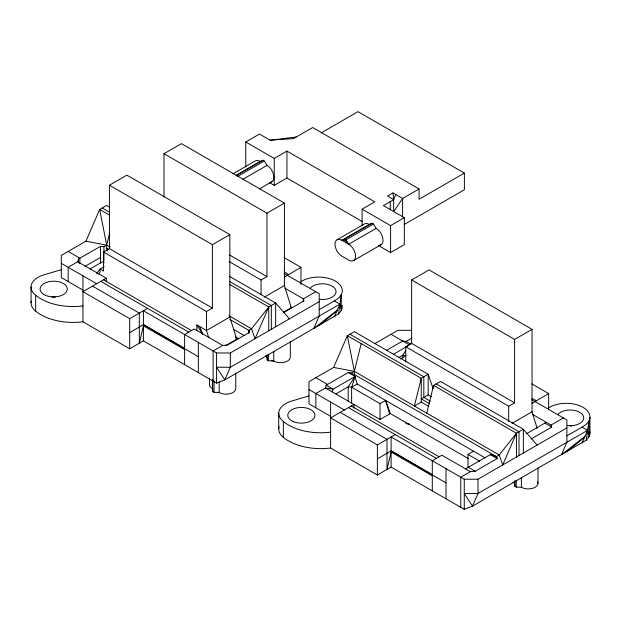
<?xml version="1.0" encoding="UTF-8"?>
<svg xmlns="http://www.w3.org/2000/svg" width="621" height="621" viewBox="0 0 621 621"><rect width="100%" height="100%" fill="white"/><g stroke="black" fill="none" stroke-linecap="round" stroke-linejoin="round"><path stroke-width="0.93" d="M31.229 301.232A23.947 13.825 0 0 0 35.653 311.098A45.698 26.385 0 0 0 82.935 321.794L129.696 348.792L143.428 340.867L216.582 383.103L224.825 379.928L338.561 313.97L341.24 294.765A23.691 13.678 0 0 0 330.248 278.852A23.691 13.678 0 0 0 300.968 281.616M279.108 426.72A23.947 13.825 0 0 0 283.331 437.331A45.698 26.385 0 0 0 330.613 448.02L377.374 475.018L391.106 467.093L464.26 509.336L472.503 506.162L586.24 440.196L588.918 420.991A23.691 13.678 0 0 0 577.926 405.078A23.691 13.678 0 0 0 548.646 407.842M109.638 233.108L106.688 245.148L106.688 248.315L107.456 250.9M330.613 416.318L308.986 403.829L308.986 381.636L333.617 367.43L347.349 335.728L361.174 343.599L354.366 371.374L354.366 374.548L357.191 384.011L485.288 457.964M426.736 413.159L433.598 385.416L440.522 381.418L523.356 429.243L537.087 445.094M68.17 281.561L68.17 267.294L77.78 261.744L78.479 258.965L100.532 246.335L103.955 246.739L106.688 245.148L110.026 247.073M523.356 453.019L523.356 429.243L516.431 433.241L502.707 464.943L499.222 455.007L354.366 371.374L351.633 372.965L348.21 372.569L327.531 384.407L326.157 385.199L325.458 387.978L315.848 393.528L315.848 407.795M332.305 391.929L333.019 389.165L355.072 376.528L351.633 372.965M351.633 403.091L351.633 387.232L355.072 376.528L348.21 372.569M404.271 224.445L464.384 189.739L464.384 173.096L419.074 199.256L419.074 188.947L402.602 198.464L393.675 211.536L393.675 199.651L395.74 194.497M82.935 290.085L61.308 277.603L61.308 255.41L85.939 241.196L99.671 209.502L106.672 205.435L109.187 206.886M289.409 318.86L275.677 303.009L268.753 307.007L255.029 338.717L251.544 328.773L229.048 315.786M334.424 316.78L339.935 304.111L334.424 300.929L319.21 309.584M582.102 443.014L587.613 430.345L582.102 427.163L566.888 435.818M355.072 376.528L348.21 386.836L335.961 393.854M405.855 350.523L402.687 355.282L398.573 357.657M229.428 284.302L268.753 307.007L251.544 328.773L248.796 330.356L248.796 333.213M433.598 388.226L433.598 385.416L516.431 433.241L499.222 455.007L496.474 456.59L490.295 454.611L465.587 468.878M338.561 313.97L341.24 310.616A23.691 13.678 0 0 0 342.14 305.128M586.24 440.196L588.918 436.85A23.691 13.678 0 0 0 589.818 431.354M96.457 273.419L100.09 269.079L104.258 266.673M98.033 274.071L100.09 272.246L100.09 269.079L103.528 271.059L103.528 252.041L109.428 248.633L212.39 308.078L212.39 244.666L109.428 185.221L109.428 248.633M319.21 325.435L336.9 311.074M566.888 451.669L584.578 437.308M337.335 310.096L313.721 328.61L319.21 315.926L319.21 293.733L284.061 273.434M585.021 436.33L561.4 454.836L566.888 442.16L566.888 419.959L531.739 399.668M300.968 284.41L300.968 267.348L284.348 277.129M548.646 409.713L548.646 393.574L532.026 403.355M334.424 300.929L338.561 298.111L341.24 294.765L341.24 310.616L339.935 304.111L230.313 367.252L216.582 367.252L224.825 379.928L230.313 367.252L230.313 352.984L319.21 301.659M582.102 427.163L586.24 424.345L588.918 420.991L588.918 436.85L587.613 430.345L477.991 493.478L464.26 493.478L472.503 506.162L477.991 493.478L477.991 479.21L566.888 427.892M184.616 348.381L143.428 324.604L129.696 332.646M432.294 474.615L391.106 450.838L377.374 458.88M347.349 337.63L347.349 335.728L354.35 331.668L428.164 374.284L433.155 388.692M348.21 401.756L348.21 386.836L351.633 387.232L357.191 384.011M109.428 185.221L126.863 175.153L229.832 234.598L229.832 317.036L236.694 339.229L225.858 345.486M163.998 196.95L163.998 153.713L181.441 143.645L284.402 203.09L284.402 285.528L291.272 307.721L283.766 312.053M245.745 167.01L245.745 141.984L259.477 134.058L270.119 140.199L293.454 138.615L312.673 127.522L419.074 188.947M232.844 173.896L255.309 160.924A9.711 5.605 60 0 1 260.16 161.406L262.908 160.218L264.282 161.01L267.03 165.365A9.711 5.605 60 0 1 273.659 175.068A9.711 5.605 60 0 1 270.461 182.139M236.034 175.339L260.16 161.406M236.407 175.518L262.908 160.218M237.773 176.31L264.282 161.01M245.745 141.984L274.234 158.433L286.933 151.097L374.797 201.833L362.097 209.161L362.097 225.524M321.065 132.979L357.983 111.664L464.384 173.096M242.896 179.298L267.03 165.365M89.991 268.963L102.496 261.751L104.134 262.691M259.399 188.908L271.882 181.705M106.269 281.957L106.269 278.192L82.935 291.668L129.696 318.666L147.542 308.365M269.429 182.605L274.234 185.384L286.933 178.048L362.245 221.534M212.39 244.666L229.832 234.598M163.998 153.713L266.968 213.158L284.402 203.09M402.602 216.752L402.602 198.464L392.992 192.914L387.496 196.081L393.675 199.651L383.382 205.598L404.318 217.684L404.318 244.635L390.586 252.561L378.577 245.621M103.528 252.041L206.49 311.486L212.39 308.078M229.258 261.612L261.068 279.978L266.968 276.57L266.968 213.158M336.993 239.791L364.457 223.94A9.711 5.605 60 0 1 369.309 224.422L372.057 223.234L373.431 224.026L376.171 228.381A9.711 5.605 60 0 1 382.8 238.084A9.711 5.605 60 0 1 379.602 245.155M376.171 228.381L348.715 244.239L341.853 240.273L344.593 239.085L345.967 239.877L348.715 244.239A9.711 5.605 60 0 1 355.577 256.124A9.711 5.605 60 0 1 348.715 260.09L341.853 256.124A9.711 5.605 60 0 1 334.983 244.239A9.711 5.605 60 0 1 341.853 240.273L369.309 224.422M344.593 239.085L372.057 223.234M345.967 239.877L373.431 224.026M229.832 317.036L206.49 330.512L196.88 324.962L196.88 330.395M264.399 297.079L284.402 285.528M362.097 209.161L390.586 225.609L404.318 217.684M353.566 260.572L381.03 244.721M248.796 330.356L249.479 332.344L227.519 345.028L222.714 345.423L213.096 350.966L213.096 381.092M315.724 291.723L303.366 298.856L284.938 288.214M283.463 312.728L304.057 300.836L303.366 298.856L303.366 301.674M411.638 279.97L514.599 339.415L514.599 402.827L411.638 343.382L411.638 279.97L429.072 269.902L532.042 329.347L532.042 411.785L537.188 428.428M374.634 343.739L397.882 330.318L411.614 330.318M386.417 350.407L402.687 341.014L406.118 341.41L410.923 344.189M406.118 341.41L411.886 338.08M405.738 362.004L405.738 346.79L411.638 343.382M393.279 354.374L407.927 345.92M400.537 358.899L404.706 356.493M351.633 387.232L380.036 403.634L385.61 400.421L390.33 413.539L468.234 458.515M514.599 339.415L532.042 329.347M326.157 385.199L333.019 389.165L325.458 387.978L380.036 419.486L390.33 413.539M431.455 396.796L428.164 394.894L421.24 398.892L429.476 403.642M428.653 406.344L421.24 402.059L414.378 406.025L421.24 378.282L428.164 374.284L428.164 394.894M353.947 408.191L353.947 404.426L330.613 417.902L377.374 444.9L395.22 434.599M405.738 346.79L508.7 406.235L514.599 402.827M512.038 423.336L532.042 411.785M467.986 467.466L467.986 454.409L473.559 451.195M526.748 433.567L546.239 422.311M496.474 456.59L497.165 458.57L475.197 471.254L470.392 471.649L460.782 477.2L460.782 507.318M532.36 414.292L551.044 425.082L563.402 417.949M531.141 438.954L551.735 427.069L551.044 425.082M84.813 266.432L100.532 257.436M61.308 269.677L44.044 274.8A23.947 13.825 0 0 0 35.653 295.247L35.653 311.098M308.986 395.903L291.723 401.034A23.947 13.825 0 0 0 283.331 421.48L283.331 437.331M270.119 140.199L296.201 137.031M143.428 340.867L143.428 310.741L216.582 352.984L230.313 352.984M391.106 467.093L391.106 436.974L464.26 479.21L477.991 479.21M266.898 355.142L267.247 360.033L268.621 360.832L273.768 361.026A9.711 5.605 0 0 0 284.348 362.245A9.711 5.605 0 0 0 290.341 357.067L290.341 341.69M212.328 379.928L212.669 391.54L214.043 392.34L219.19 392.534A9.711 5.605 0 0 0 229.77 393.753A9.711 5.605 0 0 0 235.763 388.567L235.763 373.198M514.537 481.399L514.879 486.29L516.253 487.081L521.399 487.283A9.711 5.605 0 0 0 533.121 488.176A9.711 5.605 0 0 0 537.646 481.873M409.681 424.096L407.112 423.926L405.738 423.134M341.853 240.273L345.284 240.669L348.715 244.239M406.118 355.678L402.687 355.282L402.687 358.084M85.939 241.196L106.688 245.148L99.671 209.502L109.428 215.052M333.617 367.43L354.366 371.374L347.349 335.728M271.361 360.436L273.768 361.026L273.768 351.416M217.591 392.138L219.19 392.534L219.19 381.969M531.894 383.902L548.646 393.574M532.104 398.294L536.288 400.708M284.216 257.676L300.968 267.348M284.418 272.06L288.61 274.482M391.02 334.277L409.55 344.981M544.873 423.103L551.735 427.069M229.296 254.82L266.968 276.57M436.175 383.925L519.009 431.75L519.009 455.535M349.91 334.238L423.817 376.792L423.817 397.401L430.407 401.205M361.174 343.599L421.24 378.282L421.24 402.059M229.498 276.353L275.677 303.009L275.677 326.793M102.232 208.004L109.785 212.359M229.491 281.367L271.33 305.524L271.33 329.301M354.366 374.548L496.707 456.73M490.295 454.611L497.165 458.57M467.986 454.409L479.715 461.186M106.688 248.315L108.364 249.285M229.77 319.38L249.029 330.496M233.418 329.316L244.317 335.604M315.848 377.677L327.531 384.407M468.327 467.295L475.197 471.254M470.392 471.649L441.904 455.209L432.294 460.751L432.294 490.877M235.39 336.885L238.743 338.825M351.207 406.01L439.156 456.792M348.459 407.593L436.408 458.376M308.986 389.561L344.337 409.976M68.17 251.443L79.853 258.173L79.853 263.723M340.223 412.352L386.984 439.35L386.984 469.476L391.106 452.034L432.294 475.81M77.78 261.744L106.269 278.192M222.714 345.423L194.226 328.975L184.616 334.525L184.616 364.643M103.528 279.784L191.478 330.558M100.781 281.367L188.73 332.142M61.308 263.335L96.659 283.743M92.545 286.118L139.306 313.124L139.306 343.242L143.428 325.8L184.616 349.584M391.106 450.838L446.018 482.944M143.428 324.604L198.34 356.718M196.88 324.962L202.586 334.106M290.333 306.099L291.272 307.721M235.763 337.607L236.694 339.229M199.628 326.545L202.718 334.036M208.78 337.909L206.49 330.512L206.49 311.486M385.61 400.421L389.646 413.935M392.992 192.914L393.675 199.651M589.95 417.351L589.95 433.202M537.972 467.947L537.972 483.317M521.399 477.673L521.399 487.283M516.431 433.241L516.431 457.017M516.253 480.359L516.253 487.081M514.879 480.53L514.879 486.29M508.7 406.235L508.7 421.449M464.26 479.21L464.26 509.336M446.018 468.676L446.018 498.803M390.586 225.609L390.586 252.561M390.244 201.631L390.244 209.556M380.036 403.634L380.036 419.486M377.374 444.9L377.374 475.018M330.613 402.051L330.613 448.02M286.933 151.097L286.933 178.048M278.728 413.097L278.728 428.948M274.234 158.433L274.234 185.384M268.753 307.007L268.753 330.783M268.621 354.102L268.621 360.832M267.247 355.235L267.247 360.033M261.068 279.978L261.068 294.245M216.582 352.984L216.582 383.103M214.043 380.805L214.043 392.34M212.669 380.013L212.669 391.54M209.487 378.841L209.487 384.609A9.711 5.605 0 0 0 212.328 388.567M198.34 342.45L198.34 372.569M129.696 318.666L129.696 348.792M103.955 246.739L103.955 261.006M100.532 246.335L100.532 263.141M82.935 275.817L82.935 321.794M78.479 258.965L78.479 262.737M31.05 286.863L31.05 302.714M514.537 483.317A9.711 5.605 0 0 1 512.993 482.16M330.613 432.169A45.698 26.385 0 0 1 283.331 421.48M557.914 414.432A13.592 7.848 0 0 1 574.999 410.543A13.592 7.848 0 0 1 583.197 420.029A13.592 7.848 0 0 1 567.547 425.571M570.062 425.882A13.592 7.848 0 0 1 571.848 425.944M82.935 305.936A45.698 26.385 0 0 1 35.653 295.247M310.236 288.206A13.592 7.848 0 0 1 327.314 284.309A13.592 7.848 0 0 1 335.519 293.803A13.592 7.848 0 0 1 319.862 299.345M51.877 297.133A13.592 7.848 0 0 1 55.424 297.125M266.898 357.067A9.711 5.605 0 0 1 265.361 355.903M293.12 421.527A13.592 7.848 0 0 0 314.847 416.287A13.592 7.848 0 0 0 296.132 408.044A13.592 7.848 0 0 0 293.12 421.527M45.442 295.293A13.592 7.848 0 0 0 67.169 290.061A13.592 7.848 0 0 0 48.454 281.81A13.592 7.848 0 0 0 45.442 295.293"/></g></svg>
